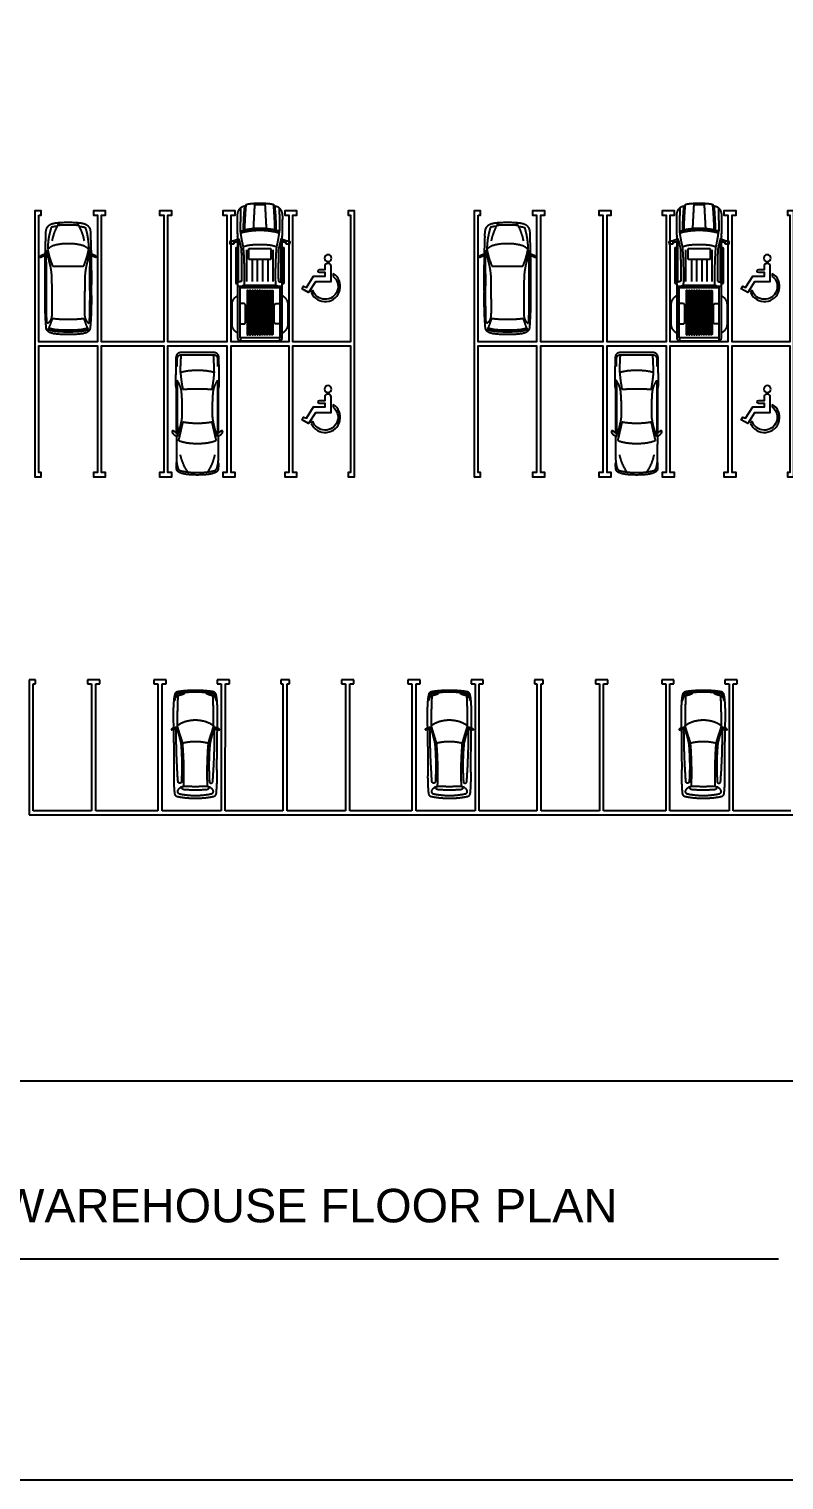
# Model space of a CAD drawing. Header units: metres. Extents: x -17 to 580, y -130 to 19.
# Drawn here: x 20.6 to 49.6, y -129.5 to -73.6 of the extents above; entities that cross this region are included whole.
import ezdxf

# ---------------------------------------------------------------- set-up
doc = ezdxf.new("R2010")
doc.units = ezdxf.units.M
for name, pattern in [('Page Lines', [0]), ('Style Grey Lines_1', [0]), ('Thin Grey Page Lines', [0])]:
    doc.linetypes.add(name, pattern=pattern)
for name, color, linetype, true_color in [('Furniture', 7, 'Continuous', 0x7a8bf7), ('Imported blocks', 7, 'Continuous', 0x7a8bf7), ('Page Layout', 7, 'Continuous', 0xe0e0e0)]:
    doc.layers.add(name, color=color, linetype=linetype, true_color=true_color)
doc.styles.add('Logo Text', font='', dxfattribs={"height": 0.15})
doc.styles.get('Logo Text').set_extended_font_data('arial')

# ---------------------------------------------------------------- blocks, each defined once
blk = doc.blocks.new('Parking B')
at = {"layer": 'Imported blocks', "linetype": 'Thin Grey Page Lines'}
for points in [[(-20.657, 2.6), (-20.902, 2.6)], [(-20.902, 2.6), (-20.902, -2.6)], [(-20.742, -2.44), (-20.742, 2.44)], [(-20.742, 2.44), (-20.657, 2.44)], [(-20.657, 2.44), (-20.657, 2.6)], [(-18.648, 2.6), (-18.648, 2.44)], [(-18.177, 2.6), (-18.648, 2.6)], [(-18.648, 2.44), (-18.492, 2.44)], [(-18.492, 2.44), (-18.492, -2.44)], [(-18.333, 2.44), (-18.177, 2.44)], [(-18.333, -2.44), (-18.333, 2.44)], [(-18.177, 2.44), (-18.177, 2.6)], [(-15.626, 2.6), (-16.096, 2.6)], [(-16.096, 2.6), (-16.096, 2.44)], [(-16.096, 2.44), (-15.941, 2.44)], [(-15.941, 2.44), (-15.941, -2.44)], [(-15.781, -2.44), (-15.781, 2.44)], [(-15.781, 2.44), (-15.626, 2.44)], [(-15.626, 2.44), (-15.626, 2.6)], [(-13.661, 2.6), (-13.661, 2.44)], [(-13.191, 2.6), (-13.661, 2.6)], [(-13.661, 2.44), (-13.506, 2.44)], [(-13.506, 2.44), (-13.506, -2.44)], [(-13.347, -2.44), (-13.346, 2.44)], [(-13.346, 2.44), (-13.191, 2.44)], [(-13.191, 2.44), (-13.191, 2.6)], [(-10.97, 2.6), (-11.215, 2.6)], [(-11.215, 2.6), (-11.215, 2.44)], [(-11.215, 2.44), (-11.129, 2.44)], [(-11.129, 2.44), (-11.129, -2.44)], [(-10.882, 2.6), (-11.127, 2.6)], [(-10.967, -2.44), (-10.967, 2.44)], [(-10.967, 2.44), (-10.882, 2.44)], [(-10.882, 2.44), (-10.882, 2.6)], [(-8.402, 2.6), (-8.872, 2.6)], [(-8.872, 2.6), (-8.872, 2.44)], [(-8.872, 2.44), (-8.717, 2.44)], [(-8.717, 2.44), (-8.717, -2.44)], [(-8.557, -2.44), (-8.557, 2.44)], [(-8.557, 2.44), (-8.402, 2.44)], [(-8.402, 2.44), (-8.402, 2.6)], [(-5.851, 2.6), (-6.321, 2.6)], [(-6.321, 2.6), (-6.321, 2.44)], [(-6.321, 2.44), (-6.166, 2.44)], [(-6.166, 2.44), (-6.166, -2.44)], [(-6.006, -2.44), (-6.006, 2.44)], [(-6.006, 2.44), (-5.851, 2.44)], [(-5.851, 2.44), (-5.851, 2.6)], [(-3.416, 2.6), (-3.886, 2.6)], [(-3.886, 2.6), (-3.886, 2.44)], [(-3.886, 2.44), (-3.731, 2.44)], [(-3.731, 2.44), (-3.731, -2.44)], [(-3.571, -2.44), (-3.571, 2.44)], [(-3.571, 2.44), (-3.416, 2.44)], [(-3.416, 2.44), (-3.416, 2.6)], [(-1.194, 2.6), (-1.44, 2.6)], [(-1.44, 2.6), (-1.44, 2.44)], [(-1.44, 2.44), (-1.354, 2.44)], [(-1.354, 2.44), (-1.354, -2.44)], [(-1.109, 2.6), (-1.194, 2.6)], [(-1.194, -2.44), (-1.194, 2.44)], [(-1.194, 2.44), (-1.109, 2.44)], [(-1.109, 2.44), (-1.109, 2.6)], [(1.371, 2.6), (0.9, 2.6)], [(0.9, 2.6), (0.9, 2.44)], [(0.9, 2.44), (1.056, 2.44)], [(1.056, 2.44), (1.056, -2.44)], [(1.215, -2.44), (1.215, 2.44)], [(1.215, 2.44), (1.371, 2.44)], [(1.371, 2.44), (1.371, 2.6)], [(3.922, 2.6), (3.452, 2.6)], [(3.452, 2.6), (3.452, 2.44)], [(3.452, 2.44), (3.607, 2.44)], [(3.607, 2.44), (3.607, -2.44)], [(3.767, -2.44), (3.767, 2.44)], [(3.767, 2.44), (3.922, 2.44)], [(3.922, 2.44), (3.922, 2.6)], [(6.357, 2.6), (5.887, 2.6)], [(5.887, 2.6), (5.887, 2.44)], [(5.887, 2.44), (6.042, 2.44)], [(6.042, 2.44), (6.042, -2.44)], [(6.201, -2.44), (6.202, 2.44)], [(6.202, 2.44), (6.357, 2.44)], [(6.357, 2.44), (6.357, 2.6)], [(-20.902, -2.6), (-10.97, -2.6)], [(-18.492, -2.44), (-20.742, -2.44)], [(-15.941, -2.44), (-18.333, -2.44)], [(-13.506, -2.44), (-15.781, -2.44)], [(-11.129, -2.44), (-13.347, -2.44)], [(-11.127, -2.6), (-1.194, -2.6)], [(-8.717, -2.44), (-10.967, -2.44)], [(-6.166, -2.44), (-8.557, -2.44)], [(-3.731, -2.44), (-6.006, -2.44)], [(-1.354, -2.44), (-3.571, -2.44)], [(-1.354, -2.6), (8.578, -2.6)], [(1.056, -2.44), (-1.194, -2.44)], [(3.607, -2.44), (1.215, -2.44)], [(6.042, -2.44), (3.767, -2.44)], [(8.419, -2.44), (6.201, -2.44)]]:
    blk.add_lwpolyline(points, dxfattribs=at)
at = {"layer": 'Imported blocks'}
for points in [[(-15.328, 1.842), (-15.364, 1.416), (-15.349, 0.989)], [(-15.297, 2.021), (-15.32, 1.933), (-15.328, 1.842)], [(-15.207, 2.135), (-15.282, 2.103), (-15.297, 2.021)], [(-15.29, 1.867), (-15.298, 1.834), (-15.289, 1.802)], [(-15.232, 2.027), (-15.269, 1.95), (-15.29, 1.867)], [(-15.289, 1.802), (-15.273, 1.927), (-15.173, 2.001)], [(-15.169, 2.068), (-15.21, 2.064), (-15.232, 2.027)], [(-14.498, 2.193), (-14.855, 2.193), (-15.207, 2.135)], [(-15.173, 2.001), (-15.203, 1.423), (-15.196, 0.845)], [(-15.173, 2.001), (-15.061, 2.016), (-14.957, 2.059)], [(-14.498, 2.128), (-14.836, 2.128), (-15.169, 2.068)], [(-14.957, 2.059), (-14.918, 2.076), (-14.889, 2.108)], [(-13.789, 2.135), (-14.141, 2.193), (-14.498, 2.193)], [(-13.827, 2.068), (-14.16, 2.128), (-14.498, 2.128)], [(-14.107, 2.108), (-14.078, 2.076), (-14.039, 2.059)], [(-14.039, 2.059), (-13.935, 2.016), (-13.824, 2.001)], [(-13.764, 2.027), (-13.786, 2.064), (-13.827, 2.068)], [(-13.824, 2.001), (-13.723, 1.927), (-13.707, 1.802)], [(-13.8, 0.845), (-13.793, 1.423), (-13.824, 2.001)], [(-13.699, 2.021), (-13.714, 2.103), (-13.789, 2.135)], [(-13.706, 1.867), (-13.727, 1.95), (-13.764, 2.027)], [(-13.707, 1.802), (-13.698, 1.834), (-13.706, 1.867)], [(-13.668, 1.842), (-13.676, 1.933), (-13.699, 2.021)], [(-13.647, 0.989), (-13.632, 1.416), (-13.668, 1.842)], [(-5.552, 1.842), (-5.589, 1.416), (-5.574, 0.989)], [(-5.522, 2.021), (-5.545, 1.933), (-5.552, 1.842)], [(-5.432, 2.135), (-5.507, 2.103), (-5.522, 2.021)], [(-5.515, 1.867), (-5.523, 1.834), (-5.514, 1.802)], [(-5.457, 2.027), (-5.494, 1.95), (-5.515, 1.867)], [(-5.514, 1.802), (-5.498, 1.927), (-5.397, 2.001)], [(-5.394, 2.068), (-5.435, 2.064), (-5.457, 2.027)], [(-4.723, 2.193), (-5.08, 2.193), (-5.432, 2.135)], [(-5.397, 2.001), (-5.427, 1.423), (-5.421, 0.845)], [(-5.397, 2.001), (-5.286, 2.016), (-5.181, 2.059)], [(-4.723, 2.128), (-5.061, 2.128), (-5.394, 2.068)], [(-5.181, 2.059), (-5.143, 2.076), (-5.114, 2.108)], [(-4.013, 2.135), (-4.366, 2.193), (-4.723, 2.193)], [(-4.052, 2.068), (-4.385, 2.128), (-4.723, 2.128)], [(-4.331, 2.108), (-4.303, 2.076), (-4.264, 2.059)], [(-4.264, 2.059), (-4.16, 2.016), (-4.048, 2.001)], [(-3.989, 2.027), (-4.01, 2.064), (-4.052, 2.068)], [(-4.025, 0.845), (-4.018, 1.423), (-4.048, 2.001)], [(-4.048, 2.001), (-3.948, 1.927), (-3.932, 1.802)], [(-3.924, 2.021), (-3.938, 2.103), (-4.013, 2.135)], [(-3.931, 1.867), (-3.952, 1.95), (-3.989, 2.027)], [(-3.932, 1.802), (-3.923, 1.834), (-3.931, 1.867)], [(-3.893, 1.842), (-3.901, 1.933), (-3.924, 2.021)], [(-3.872, 0.989), (-3.856, 1.416), (-3.893, 1.842)], [(4.22, 1.842), (4.184, 1.416), (4.199, 0.989)], [(4.251, 2.021), (4.228, 1.933), (4.22, 1.842)], [(4.341, 2.135), (4.266, 2.103), (4.251, 2.021)], [(4.258, 1.867), (4.25, 1.834), (4.259, 1.802)], [(4.316, 2.027), (4.279, 1.95), (4.258, 1.867)], [(4.259, 1.802), (4.275, 1.927), (4.375, 2.001)], [(4.379, 2.068), (4.338, 2.064), (4.316, 2.027)], [(5.05, 2.193), (4.693, 2.193), (4.341, 2.135)], [(4.375, 2.001), (4.345, 1.423), (4.352, 0.845)], [(4.375, 2.001), (4.487, 2.016), (4.591, 2.059)], [(5.05, 2.128), (4.712, 2.128), (4.379, 2.068)], [(4.591, 2.059), (4.63, 2.076), (4.659, 2.108)], [(5.759, 2.135), (5.407, 2.193), (5.05, 2.193)], [(5.721, 2.068), (5.388, 2.128), (5.05, 2.128)], [(5.441, 2.108), (5.47, 2.076), (5.509, 2.059)], [(5.509, 2.059), (5.613, 2.016), (5.724, 2.001)], [(5.784, 2.027), (5.762, 2.064), (5.721, 2.068)], [(5.748, 0.845), (5.755, 1.423), (5.724, 2.001)], [(5.724, 2.001), (5.825, 1.927), (5.841, 1.802)], [(5.849, 2.021), (5.834, 2.103), (5.759, 2.135)], [(5.842, 1.867), (5.821, 1.95), (5.784, 2.027)], [(5.841, 1.802), (5.85, 1.834), (5.842, 1.867)], [(5.88, 1.842), (5.872, 1.933), (5.849, 2.021)], [(5.901, 0.989), (5.916, 1.416), (5.88, 1.842)], [(-15.422, 0.695), (-15.427, 0.69), (-15.424, 0.684)], [(-15.424, 0.684), (-15.421, 0.678), (-15.415, 0.679)], [(-15.344, 0.742), (-15.388, 0.727), (-15.422, 0.695)], [(-15.415, 0.679), (-15.379, 0.683), (-15.343, 0.687)], [(-15.349, 0.989), (-15.346, 0.865), (-15.344, 0.742)], [(-15.344, 0.742), (-15.308, 0.755), (-15.27, 0.754)], [(-15.277, 0.694), (-15.31, 0.691), (-15.343, 0.687)], [(-15.343, 0.687), (-15.328, -0.086), (-15.328, -0.859)], [(-15.27, 0.754), (-15.245, 0.722), (-15.277, 0.694)], [(-15.165, -1.345), (-15.243, -0.271), (-15.239, 0.805)], [(-15.239, 0.805), (-15.13, 0.478), (-15.056, 0.141)], [(-15.196, 0.845), (-14.877, 1.056), (-14.498, 1.056)], [(-14.988, 0.166), (-15.091, 0.506), (-15.196, 0.845)], [(-14.498, 1.056), (-14.119, 1.056), (-13.8, 0.845)], [(-13.8, 0.845), (-13.905, 0.506), (-14.008, 0.166)], [(-13.757, 0.805), (-13.866, 0.478), (-13.94, 0.141)], [(-13.831, -1.345), (-13.753, -0.271), (-13.757, 0.805)], [(-13.726, 0.754), (-13.751, 0.722), (-13.719, 0.694)], [(-13.652, 0.742), (-13.688, 0.755), (-13.726, 0.754)], [(-13.719, 0.694), (-13.686, 0.691), (-13.653, 0.687)], [(-13.668, -0.859), (-13.668, -0.086), (-13.653, 0.687)], [(-13.653, 0.687), (-13.617, 0.683), (-13.581, 0.679)], [(-13.652, 0.742), (-13.65, 0.865), (-13.647, 0.989)], [(-13.574, 0.695), (-13.608, 0.727), (-13.652, 0.742)], [(-13.581, 0.679), (-13.575, 0.678), (-13.572, 0.684)], [(-13.572, 0.684), (-13.569, 0.69), (-13.574, 0.695)], [(-5.647, 0.695), (-5.652, 0.69), (-5.649, 0.684)], [(-5.649, 0.684), (-5.646, 0.678), (-5.64, 0.679)], [(-5.569, 0.742), (-5.612, 0.727), (-5.647, 0.695)], [(-5.64, 0.679), (-5.604, 0.683), (-5.567, 0.687)], [(-5.574, 0.989), (-5.571, 0.865), (-5.569, 0.742)], [(-5.569, 0.742), (-5.532, 0.755), (-5.494, 0.754)], [(-5.502, 0.694), (-5.535, 0.691), (-5.567, 0.687)], [(-5.567, 0.687), (-5.553, -0.086), (-5.552, -0.859)], [(-5.494, 0.754), (-5.47, 0.722), (-5.502, 0.694)], [(-5.39, -1.345), (-5.468, -0.271), (-5.464, 0.805)], [(-5.464, 0.805), (-5.355, 0.478), (-5.281, 0.141)], [(-5.421, 0.845), (-5.102, 1.056), (-4.723, 1.056)], [(-5.213, 0.166), (-5.316, 0.506), (-5.421, 0.845)], [(-4.723, 1.056), (-4.343, 1.056), (-4.025, 0.845)], [(-4.025, 0.845), (-4.13, 0.506), (-4.233, 0.166)], [(-3.981, 0.805), (-4.09, 0.478), (-4.164, 0.141)], [(-4.055, -1.345), (-3.978, -0.271), (-3.981, 0.805)], [(-3.951, 0.754), (-3.976, 0.722), (-3.944, 0.694)], [(-3.877, 0.742), (-3.913, 0.755), (-3.951, 0.754)], [(-3.944, 0.694), (-3.911, 0.691), (-3.878, 0.687)], [(-3.893, -0.859), (-3.893, -0.086), (-3.878, 0.687)], [(-3.878, 0.687), (-3.842, 0.683), (-3.806, 0.679)], [(-3.877, 0.742), (-3.874, 0.865), (-3.872, 0.989)], [(-3.799, 0.695), (-3.833, 0.727), (-3.877, 0.742)], [(-3.806, 0.679), (-3.799, 0.678), (-3.797, 0.684)], [(-3.797, 0.684), (-3.794, 0.69), (-3.799, 0.695)], [(4.126, 0.695), (4.121, 0.69), (4.124, 0.684)], [(4.124, 0.684), (4.127, 0.678), (4.133, 0.679)], [(4.204, 0.742), (4.16, 0.727), (4.126, 0.695)], [(4.133, 0.679), (4.169, 0.683), (4.205, 0.687)], [(4.199, 0.989), (4.202, 0.865), (4.204, 0.742)], [(4.204, 0.742), (4.24, 0.755), (4.278, 0.754)], [(4.271, 0.694), (4.238, 0.691), (4.205, 0.687)], [(4.205, 0.687), (4.22, -0.086), (4.22, -0.859)], [(4.278, 0.754), (4.303, 0.722), (4.271, 0.694)], [(4.383, -1.345), (4.305, -0.271), (4.309, 0.805)], [(4.309, 0.805), (4.418, 0.478), (4.492, 0.141)], [(4.352, 0.845), (4.671, 1.056), (5.05, 1.056)], [(4.56, 0.166), (4.457, 0.506), (4.352, 0.845)], [(5.05, 1.056), (5.429, 1.056), (5.748, 0.845)], [(5.748, 0.845), (5.643, 0.506), (5.54, 0.166)], [(5.791, 0.805), (5.682, 0.478), (5.608, 0.141)], [(5.717, -1.345), (5.795, -0.271), (5.791, 0.805)], [(5.822, 0.754), (5.797, 0.722), (5.829, 0.694)], [(5.896, 0.742), (5.86, 0.755), (5.822, 0.754)], [(5.829, 0.694), (5.862, 0.691), (5.895, 0.687)], [(5.88, -0.859), (5.88, -0.086), (5.895, 0.687)], [(5.895, 0.687), (5.931, 0.683), (5.967, 0.679)], [(5.896, 0.742), (5.898, 0.865), (5.901, 0.989)], [(5.974, 0.695), (5.94, 0.727), (5.896, 0.742)], [(5.967, 0.679), (5.973, 0.678), (5.976, 0.684)], [(5.976, 0.684), (5.979, 0.69), (5.974, 0.695)], [(-15.056, 0.141), (-14.993, -0.606), (-15.039, -1.353)], [(-14.988, 0.166), (-14.747, 0.23), (-14.498, 0.23)], [(-14.951, -1.501), (-14.92, -0.666), (-14.988, 0.166)], [(-14.498, 0.23), (-14.249, 0.23), (-14.008, 0.166)], [(-14.008, 0.166), (-14.076, -0.666), (-14.045, -1.501)], [(-13.94, 0.141), (-14.003, -0.606), (-13.957, -1.353)], [(-5.281, 0.141), (-5.217, -0.606), (-5.264, -1.353)], [(-5.213, 0.166), (-4.971, 0.23), (-4.723, 0.23)], [(-5.176, -1.501), (-5.145, -0.666), (-5.213, 0.166)], [(-4.723, 0.23), (-4.474, 0.23), (-4.233, 0.166)], [(-4.233, 0.166), (-4.301, -0.666), (-4.269, -1.501)], [(-4.164, 0.141), (-4.228, -0.606), (-4.182, -1.353)], [(4.492, 0.141), (4.555, -0.606), (4.509, -1.353)], [(4.56, 0.166), (4.801, 0.23), (5.05, 0.23)], [(4.597, -1.501), (4.628, -0.666), (4.56, 0.166)], [(5.05, 0.23), (5.299, 0.23), (5.54, 0.166)], [(5.54, 0.166), (5.472, -0.666), (5.503, -1.501)], [(5.608, 0.141), (5.545, -0.606), (5.591, -1.353)], [(-15.328, -0.859), (-15.347, -1.316), (-15.304, -1.772)], [(-13.692, -1.772), (-13.649, -1.316), (-13.668, -0.859)], [(-5.552, -0.859), (-5.571, -1.316), (-5.529, -1.772)], [(-3.916, -1.772), (-3.874, -1.316), (-3.893, -0.859)], [(4.22, -0.859), (4.201, -1.316), (4.244, -1.772)], [(5.856, -1.772), (5.899, -1.316), (5.88, -0.859)], [(-15.17, -1.737), (-15.186, -1.692), (-15.163, -1.65)], [(-15.039, -1.353), (-15.106, -1.407), (-15.165, -1.345)], [(-15.163, -1.65), (-15.097, -1.515), (-14.951, -1.501)], [(-15.05, -1.531), (-15.014, -1.612), (-14.927, -1.62)], [(-14.498, -1.516), (-14.725, -1.516), (-14.951, -1.501)], [(-14.927, -1.62), (-14.713, -1.635), (-14.498, -1.635)], [(-14.045, -1.501), (-14.271, -1.516), (-14.498, -1.516)], [(-14.498, -1.635), (-14.283, -1.635), (-14.069, -1.62)], [(-14.069, -1.62), (-13.982, -1.612), (-13.946, -1.531)], [(-14.045, -1.501), (-13.899, -1.515), (-13.833, -1.65)], [(-13.957, -1.353), (-13.89, -1.407), (-13.831, -1.345)], [(-13.833, -1.65), (-13.81, -1.692), (-13.826, -1.737)], [(-5.395, -1.737), (-5.411, -1.692), (-5.388, -1.65)], [(-5.264, -1.353), (-5.33, -1.407), (-5.39, -1.345)], [(-5.388, -1.65), (-5.322, -1.515), (-5.176, -1.501)], [(-5.275, -1.531), (-5.238, -1.612), (-5.151, -1.62)], [(-4.723, -1.516), (-4.95, -1.516), (-5.176, -1.501)], [(-5.151, -1.62), (-4.937, -1.635), (-4.723, -1.635)], [(-4.269, -1.501), (-4.496, -1.516), (-4.723, -1.516)], [(-4.723, -1.635), (-4.508, -1.635), (-4.294, -1.62)], [(-4.294, -1.62), (-4.207, -1.612), (-4.171, -1.531)], [(-4.269, -1.501), (-4.123, -1.515), (-4.058, -1.65)], [(-4.182, -1.353), (-4.115, -1.407), (-4.055, -1.345)], [(-4.058, -1.65), (-4.035, -1.692), (-4.051, -1.737)], [(4.378, -1.737), (4.362, -1.692), (4.385, -1.65)], [(4.509, -1.353), (4.442, -1.407), (4.383, -1.345)], [(4.385, -1.65), (4.451, -1.515), (4.597, -1.501)], [(4.498, -1.531), (4.534, -1.612), (4.621, -1.62)], [(5.05, -1.516), (4.823, -1.516), (4.597, -1.501)], [(4.621, -1.62), (4.835, -1.635), (5.05, -1.635)], [(5.503, -1.501), (5.277, -1.516), (5.05, -1.516)], [(5.05, -1.635), (5.265, -1.635), (5.479, -1.62)], [(5.479, -1.62), (5.566, -1.612), (5.602, -1.531)], [(5.503, -1.501), (5.649, -1.515), (5.715, -1.65)], [(5.591, -1.353), (5.658, -1.407), (5.717, -1.345)], [(5.715, -1.65), (5.738, -1.692), (5.722, -1.737)], [(-15.304, -1.772), (-15.29, -1.865), (-15.201, -1.89)], [(-15.201, -1.89), (-14.853, -1.961), (-14.498, -1.961)], [(-15.11, -1.8), (-15.154, -1.782), (-15.17, -1.737)], [(-14.498, -1.867), (-14.808, -1.867), (-15.11, -1.8)], [(-13.886, -1.8), (-14.188, -1.867), (-14.498, -1.867)], [(-14.498, -1.961), (-14.143, -1.961), (-13.795, -1.89)], [(-13.826, -1.737), (-13.842, -1.782), (-13.886, -1.8)], [(-13.795, -1.89), (-13.706, -1.865), (-13.692, -1.772)], [(-5.529, -1.772), (-5.514, -1.865), (-5.426, -1.89)], [(-5.426, -1.89), (-5.078, -1.961), (-4.723, -1.961)], [(-5.335, -1.8), (-5.379, -1.782), (-5.395, -1.737)], [(-4.723, -1.867), (-5.032, -1.867), (-5.335, -1.8)], [(-4.111, -1.8), (-4.413, -1.867), (-4.723, -1.867)], [(-4.723, -1.961), (-4.368, -1.961), (-4.019, -1.89)], [(-4.051, -1.737), (-4.067, -1.782), (-4.111, -1.8)], [(-4.019, -1.89), (-3.931, -1.865), (-3.916, -1.772)], [(4.244, -1.772), (4.258, -1.865), (4.347, -1.89)], [(4.347, -1.89), (4.695, -1.961), (5.05, -1.961)], [(4.438, -1.8), (4.394, -1.782), (4.378, -1.737)], [(5.05, -1.867), (4.74, -1.867), (4.438, -1.8)], [(5.662, -1.8), (5.36, -1.867), (5.05, -1.867)], [(5.05, -1.961), (5.405, -1.961), (5.753, -1.89)], [(5.722, -1.737), (5.706, -1.782), (5.662, -1.8)], [(5.753, -1.89), (5.842, -1.865), (5.856, -1.772)]]:
    blk.add_open_spline(points, degree=2, dxfattribs=at)
blk = doc.blocks.new('ScaledText_8')
at = {"layer": 'Imported blocks', "insert": (-10.5569, -23.254), "char_height": 0.15, "width": 4.913443, "attachment_point": 1, "style": 'Logo Text'}
blk.add_mtext('TEMPLATE | WAREHOUSE FLOOR PLAN', dxfattribs=at)
blk = doc.blocks.new('Page layout horizontal1')
at = {"layer": 'Imported blocks', "linetype": 'Page Lines'}
blk.add_lwpolyline([(-21, -14.835), (21, -14.835), (21, 14.835), (-21, 14.835), (-21, -14.835)], close=True, dxfattribs=at)
at = {"layer": 'Imported blocks', "linetype": 'Thin Grey Page Lines'}
for points in [[(-20.06, -11.488), (20.176, -11.488)], [(-15.533, -12.979), (-6.615, -12.979)]]:
    blk.add_lwpolyline(points, dxfattribs=at)
at = {"layer": 'Imported blocks', "xscale": 1.874944988229938, "yscale": 1.874944988229938}
blk.add_blockref('ScaledText_8', (4.26, 31.207), dxfattribs=at)
blk = doc.blocks.new('Two rows parking A')
at = {"layer": 'Imported blocks', "linetype": 'Thin Grey Page Lines'}
blk.add_lwpolyline([(-5.995, 4.817), (-5.909, 4.817), (-5.909, 4.977), (-6.155, 4.977), (-6.155, -5.263), (-5.909, -5.263), (-5.909, -5.103), (-5.995, -5.103), (-5.995, -0.223), (-3.745, -0.223), (-3.745, -5.103), (-3.9, -5.103), (-3.9, -5.263), (-3.43, -5.263), (-3.43, -5.103), (-3.585, -5.103), (-3.585, -0.223), (-1.194, -0.223), (-1.194, -5.103), (-1.349, -5.103), (-1.349, -5.263), (-0.879, -5.263), (-0.879, -5.103), (-1.034, -5.103), (-1.034, -0.223), (1.241, -0.223), (1.241, -5.103), (1.086, -5.103), (1.086, -5.263), (1.556, -5.263), (1.556, -5.103), (1.401, -5.103), (1.401, -0.223), (3.618, -0.223), (3.618, -5.103), (3.463, -5.103), (3.463, -5.263), (3.933, -5.263), (3.933, -5.103), (3.778, -5.103), (3.778, -0.223), (5.995, -0.223), (5.995, -5.103), (5.909, -5.103), (5.909, -5.263), (6.155, -5.263), (6.155, 4.977), (5.909, 4.977), (5.909, 4.817), (5.995, 4.817), (5.995, -0.063), (3.778, -0.063), (3.778, 4.817), (3.933, 4.817), (3.933, 4.977), (3.463, 4.977), (3.463, 4.817), (3.618, 4.817), (3.618, -0.063), (1.401, -0.063), (1.401, 4.817), (1.556, 4.817), (1.556, 4.977), (1.086, 4.977), (1.086, 4.817), (1.241, 4.817), (1.241, -0.063), (-1.034, -0.063), (-1.034, 4.817), (-0.879, 4.817), (-0.879, 4.977), (-1.349, 4.977), (-1.349, 4.817), (-1.194, 4.817), (-1.194, -0.063), (-3.585, -0.063), (-3.585, 4.817), (-3.43, 4.817), (-3.43, 4.977), (-3.9, 4.977), (-3.9, 4.817), (-3.745, 4.817), (-3.745, -0.063), (-5.995, -0.063), (-5.995, 4.817)], close=True, dxfattribs=at)
at = {"layer": 'Imported blocks', "linetype": 'Style Grey Lines_1'}
for points in [[(1.512, 3.77), (1.508, 3.796)], [(1.653, 3.877), (1.667, 3.882)], [(1.653, 3.799), (1.675, 3.803)], [(2.003, 2.264), (2.003, 3.485)], [(3.016, 2.264), (3.016, 3.485)], [(3.366, 3.799), (3.344, 3.803)], [(3.366, 3.877), (3.352, 3.882)], [(3.507, 3.77), (3.511, 3.796)], [(2.21, 3.075), (2.21, 2.264)], [(2.406, 3.075), (2.406, 2.264)], [(2.613, 3.075), (2.613, 2.264)], [(2.809, 3.075), (2.809, 2.264)], [(5.237, 2.862), (5.237, 2.243), (4.645, 2.243), (4.385, 1.835), (4.132, 1.976), (4.187, 2.074), (4.301, 2.03), (4.575, 2.467), (5.022, 2.467), (5.022, 2.606), (4.802, 2.606)], [(4.802, 2.719), (5.02, 2.719), (5.02, 2.862)], [(5.327, 2.567), (5.327, 2.458)], [(1.651, 1.708), (1.651, 0.281)], [(2.013, 1.891), (2.013, 0.234)], [(2.066, 0.234), (2.066, 1.891)], [(2.105, 1.891), (2.105, 0.234)], [(2.159, 0.234), (2.159, 1.891)], [(2.204, 1.891), (2.204, 0.234)], [(2.258, 0.234), (2.258, 1.891)], [(2.299, 1.891), (2.299, 0.234)], [(2.352, 0.234), (2.352, 1.891)], [(2.392, 1.891), (2.392, 0.234)], [(2.445, 0.234), (2.445, 1.891)], [(2.483, 1.891), (2.483, 0.234)], [(2.536, 0.234), (2.536, 1.891)], [(2.574, 0.234), (2.574, 1.891)], [(2.627, 1.891), (2.627, 0.234)], [(2.667, 0.234), (2.667, 1.891)], [(2.72, 1.891), (2.72, 0.234)], [(2.761, 0.234), (2.761, 1.891)], [(2.815, 1.891), (2.815, 0.234)], [(2.86, 0.234), (2.86, 1.891)], [(2.914, 1.891), (2.914, 0.234)], [(2.953, 0.234), (2.953, 1.891)], [(3.006, 1.891), (3.006, 0.234)], [(3.368, 0.281), (3.368, 1.708)], [(4.549, 1.926), (4.489, 1.831)], [(1.757, 0.086), (1.757, -0.025)], [(3.262, 0.086), (3.262, -0.025)], [(5.237, -2.178), (5.237, -2.797), (4.645, -2.797), (4.385, -3.205), (4.132, -3.064), (4.187, -2.966), (4.301, -3.01), (4.575, -2.573), (5.022, -2.573), (5.022, -2.434), (4.802, -2.434)], [(4.802, -2.321), (5.02, -2.321), (5.02, -2.178)], [(5.327, -2.473), (5.327, -2.582)], [(4.549, -3.114), (4.489, -3.209)]]:
    blk.add_lwpolyline(points, dxfattribs=at)
for points in [[(5.265, 3.158, 1), (4.999, 3.158, 1), (5.265, 3.158)], [(5.265, -1.882, 1), (4.999, -1.882, 1), (5.265, -1.882)]]:
    blk.add_lwpolyline(points, format="xyb", close=True, dxfattribs=at)
for points in [[(4.726, 2.701), (4.726, 2.701)], [(4.726, -2.339), (4.726, -2.339)]]:
    blk.add_lwpolyline(points, close=True, dxfattribs=at)
at = {"layer": 'Imported blocks'}
for points, degree in [([(1.929, 5.156), (1.774, 5.136), (1.687, 5.006)], 2), ([(1.765, 5.089), (1.758, 4.647), (1.751, 4.205)], 2), ([(1.879, 4.208), (1.883, 4.683), (1.929, 5.156)], 2), ([(1.928, 4.234), (1.938, 4.744), (1.981, 5.213)], 2), ([(1.981, 5.213), (1.952, 5.188), (1.929, 5.156)], 2), ([(2.51, 5.263), (2.123, 5.263), (1.981, 5.213)], 2), ([(2.301, 5.189), (2.278, 4.765), (2.256, 4.342)], 2), ([(2.326, 5.214), (2.301, 5.214), (2.301, 5.189)], 2), ([(2.693, 5.214), (2.51, 5.214), (2.326, 5.214)], 2), ([(3.038, 5.213), (2.896, 5.263), (2.51, 5.263)], 2), ([(2.718, 5.189), (2.718, 5.214), (2.693, 5.214)], 2), ([(2.763, 4.342), (2.741, 4.765), (2.718, 5.189)], 2), ([(3.09, 5.156), (3.067, 5.188), (3.038, 5.213)], 2), ([(3.091, 4.234), (3.081, 4.744), (3.038, 5.213)], 2), ([(3.332, 5.006), (3.245, 5.136), (3.09, 5.156)], 2), ([(3.141, 4.208), (3.136, 4.683), (3.09, 5.156)], 2), ([(3.254, 5.089), (3.261, 4.647), (3.268, 4.205)], 2), ([(-4.87, 4.528), (-5.446, 4.528), (-5.594, 4.425)], 2), ([(-5.27, 4.415), (-5.243, 4.476), (-5.191, 4.517)], 2), ([(-4.146, 4.425), (-4.294, 4.528), (-4.87, 4.528)], 2), ([(-4.548, 4.517), (-4.497, 4.476), (-4.47, 4.415)], 2), ([(1.687, 5.006), (1.631, 4.891), (1.633, 4.763)], 2), ([(1.633, 4.763), (1.633, 4.001), (1.653, 3.999)], 2), ([(3.386, 4.763), (3.388, 4.891), (3.332, 5.006)], 2), ([(3.366, 3.999), (3.386, 4.001), (3.386, 4.763)], 2), ([(-5.744, 3.971), (-5.757, 3.641), (-5.764, 3.312)], 2), ([(-5.728, 4.239), (-5.756, 4.106), (-5.744, 3.971)], 2), ([(-5.594, 4.425), (-5.701, 4.361), (-5.728, 4.239)], 2), ([(-5.526, 4.344), (-5.653, 3.929), (-5.66, 3.495)], 2), ([(-5.288, 4.381), (-5.41, 4.379), (-5.526, 4.344)], 2), ([(-5.482, 3.828), (-5.42, 4.138), (-5.27, 4.415)], 2), ([(-4.87, 4.435), (-5.07, 4.435), (-5.27, 4.415)], 2), ([(-4.47, 4.415), (-4.669, 4.435), (-4.87, 4.435)], 2), ([(-4.47, 4.415), (-4.319, 4.138), (-4.258, 3.828)], 2), ([(-4.452, 4.381), (-4.33, 4.379), (-4.213, 4.344)], 2), ([(-4.213, 4.344), (-4.087, 3.929), (-4.079, 3.495)], 2), ([(-4.011, 4.239), (-4.038, 4.361), (-4.146, 4.425)], 2), ([(-3.996, 3.971), (-3.984, 4.106), (-4.011, 4.239)], 2), ([(-3.975, 3.312), (-3.983, 3.641), (-3.996, 3.971)], 2), ([(1.653, 3.999), (1.653, 3.938), (1.653, 3.877)], 2), ([(1.686, 2.239), (1.684, 3.078), (1.686, 3.917)], 2), ([(1.686, 3.917), (1.756, 3.704), (1.792, 3.484)], 2), ([(1.751, 4.205), (1.815, 4.204), (1.879, 4.208)], 2), ([(1.751, 4.205), (1.791, 3.888), (1.864, 3.578)], 2), ([(2.51, 4.221), (2.088, 4.221), (1.763, 4.116)], 2), ([(1.928, 4.234), (1.9, 4.227), (1.879, 4.208)], 2), ([(2.51, 4.296), (2.125, 4.296), (1.928, 4.234)], 2), ([(2.256, 4.342), (2.256, 4.317), (2.281, 4.317)], 2), ([(2.281, 4.317), (2.51, 4.317), (2.738, 4.317)], 2), ([(3.091, 4.234), (2.894, 4.296), (2.51, 4.296)], 2), ([(3.256, 4.116), (2.931, 4.221), (2.51, 4.221)], 2), ([(2.738, 4.317), (2.763, 4.317), (2.763, 4.342)], 2), ([(3.141, 4.208), (3.119, 4.227), (3.091, 4.234)], 2), ([(3.268, 4.205), (3.204, 4.204), (3.141, 4.208)], 2), ([(3.155, 3.578), (3.228, 3.888), (3.268, 4.205)], 2), ([(3.333, 3.917), (3.263, 3.704), (3.227, 3.484)], 2), ([(3.333, 2.239), (3.335, 3.078), (3.333, 3.917)], 2), ([(3.366, 3.877), (3.366, 3.938), (3.366, 3.999)], 2), ([(-5.706, 2.157), (-5.706, 2.809), (-5.719, 3.461)], 2), ([(-5.719, 3.461), (-5.647, 3.181), (-5.576, 2.9)], 2), ([(-4.87, 3.715), (-5.464, 3.715), (-5.66, 3.495)], 2), ([(-5.66, 3.495), (-5.598, 3.16), (-5.465, 2.847)], 2), ([(-4.079, 3.495), (-4.275, 3.715), (-4.87, 3.715)], 2), ([(-4.275, 2.847), (-4.142, 3.16), (-4.079, 3.495)], 2), ([(-4.021, 3.461), (-4.093, 3.181), (-4.164, 2.9)], 2), ([(-4.033, 2.157), (-4.034, 2.809), (-4.021, 3.461)], 2), ([(1.367, 3.801), (1.343, 3.797), (1.346, 3.773)], 2), ([(1.346, 3.773), (1.35, 3.747), (1.354, 3.72)], 2), ([(1.354, 3.72), (1.357, 3.697), (1.381, 3.7)], 2), ([(1.481, 3.817), (1.424, 3.809), (1.367, 3.801)], 2), ([(1.381, 3.7), (1.438, 3.708), (1.495, 3.716)], 2), ([(1.484, 3.817), (1.482, 3.817), (1.481, 3.817)], 2), ([(1.653, 3.877), (1.569, 3.847), (1.484, 3.817)], 2), ([(1.508, 3.796), (1.505, 3.817), (1.484, 3.817)], 2), ([(1.495, 3.716), (1.519, 3.72), (1.515, 3.744)], 2), ([(1.512, 3.77), (1.583, 3.784), (1.653, 3.799)], 2), ([(1.515, 3.744), (1.514, 3.757), (1.512, 3.77)], 2), ([(1.598, 3.56), (1.577, 3.56), (1.577, 3.539)], 2), ([(1.577, 3.539), (1.577, 2.872), (1.577, 2.206)], 2), ([(1.654, 3.56), (1.626, 3.56), (1.598, 3.56)], 2), ([(1.651, 2.185), (1.654, 2.872), (1.654, 3.56)], 2), ([(1.653, 3.799), (1.653, 3.679), (1.654, 3.56)], 2), ([(1.792, 3.484), (1.806, 2.879), (1.799, 2.275)], 2), ([(2.51, 3.676), (2.043, 3.676), (1.864, 3.578)], 2), ([(1.864, 3.578), (1.92, 2.847), (1.9, 2.114)], 2), ([(2.105, 3.517), (2.072, 3.517), (2.072, 3.484)], 2), ([(2.072, 3.484), (2.072, 3.32), (2.072, 3.155)], 2), ([(2.914, 3.517), (2.51, 3.517), (2.105, 3.517)], 2), ([(3.155, 3.578), (2.976, 3.676), (2.51, 3.676)], 2), ([(2.947, 3.484), (2.947, 3.517), (2.914, 3.517)], 2), ([(2.947, 3.155), (2.947, 3.32), (2.947, 3.484)], 2), ([(3.12, 2.114), (3.099, 2.847), (3.155, 3.578)], 2), ([(3.227, 3.484), (3.213, 2.879), (3.22, 2.275)], 2), ([(3.535, 3.817), (3.45, 3.847), (3.366, 3.877)], 2), ([(3.366, 3.56), (3.366, 3.679), (3.366, 3.799)], 2), ([(3.366, 3.799), (3.436, 3.784), (3.507, 3.77)], 2), ([(3.421, 3.56), (3.393, 3.56), (3.366, 3.56)], 2), ([(3.368, 2.185), (3.365, 2.872), (3.366, 3.56)], 2), ([(3.442, 3.539), (3.442, 3.56), (3.421, 3.56)], 2), ([(3.442, 2.206), (3.442, 2.872), (3.442, 3.539)], 2), ([(3.504, 3.744), (3.5, 3.72), (3.524, 3.716)], 2), ([(3.507, 3.77), (3.505, 3.757), (3.504, 3.744)], 2), ([(3.511, 3.796), (3.514, 3.817), (3.535, 3.817)], 2), ([(3.524, 3.716), (3.581, 3.708), (3.638, 3.7)], 2), ([(3.538, 3.817), (3.537, 3.817), (3.535, 3.817)], 2), ([(3.652, 3.801), (3.595, 3.809), (3.538, 3.817)], 2), ([(3.638, 3.7), (3.662, 3.697), (3.665, 3.72)], 2), ([(3.673, 3.773), (3.676, 3.797), (3.652, 3.801)], 2), ([(3.665, 3.72), (3.669, 3.747), (3.673, 3.773)], 2), ([(-5.933, 3.243), (-5.948, 3.224), (-5.948, 3.2)], 2), ([(-5.948, 3.2), (-5.948, 3.195), (-5.944, 3.193)], 2), ([(-5.944, 3.193), (-5.94, 3.19), (-5.936, 3.192)], 2), ([(-5.936, 3.192), (-5.852, 3.233), (-5.765, 3.264)], 2), ([(-5.764, 3.312), (-5.85, 3.28), (-5.933, 3.243)], 2), ([(-5.765, 3.264), (-5.78, 2.567), (-5.771, 1.871)], 2), ([(-5.765, 3.264), (-5.752, 3.269), (-5.738, 3.273)], 2), ([(-5.741, 3.32), (-5.753, 3.316), (-5.764, 3.312)], 2), ([(-5.729, 3.297), (-5.73, 3.311), (-5.741, 3.32)], 2), ([(-5.738, 3.273), (-5.728, 3.283), (-5.729, 3.297)], 2), ([(-5.576, 2.9), (-5.51, 2.62), (-5.508, 2.332)], 2), ([(-5.465, 2.847), (-4.87, 2.847), (-4.275, 2.847)], 2), ([(-4.164, 2.9), (-4.229, 2.62), (-4.231, 2.332)], 2), ([(-4.011, 3.297), (-4.01, 3.311), (-3.999, 3.32)], 2), ([(-4.002, 3.273), (-4.012, 3.283), (-4.011, 3.297)], 2), ([(-3.974, 3.264), (-3.988, 3.269), (-4.002, 3.273)], 2), ([(-3.999, 3.32), (-3.987, 3.316), (-3.975, 3.312)], 2), ([(-3.806, 3.243), (-3.89, 3.28), (-3.975, 3.312)], 2), ([(-3.969, 1.871), (-3.96, 2.567), (-3.974, 3.264)], 2), ([(-3.974, 3.264), (-3.887, 3.233), (-3.804, 3.192)], 2), ([(-3.791, 3.2), (-3.791, 3.224), (-3.806, 3.243)], 2), ([(-3.804, 3.192), (-3.8, 3.19), (-3.796, 3.193)], 2), ([(-3.796, 3.193), (-3.791, 3.195), (-3.791, 3.2)], 2), ([(2.072, 3.155), (2.072, 3.122), (2.105, 3.122)], 2), ([(2.105, 3.122), (2.51, 3.122), (2.914, 3.122)], 2), ([(2.914, 3.122), (2.947, 3.122), (2.947, 3.155)], 2), ([(5.02, 2.862), (5.02, 2.901), (5.04, 2.936), (5.074, 2.956)], 3), ([(5.074, 2.956), (5.108, 2.976), (5.148, 2.976), (5.183, 2.956)], 3), ([(5.183, 2.956), (5.217, 2.936), (5.237, 2.901), (5.237, 2.862)], 3), ([(-5.508, 2.332), (-5.499, 1.651), (-5.502, 0.971)], 2), ([(-4.231, 2.332), (-4.24, 1.651), (-4.238, 0.971)], 2), ([(1.799, 2.275), (1.748, 2.242), (1.686, 2.239)], 2), ([(3.22, 2.275), (3.272, 2.242), (3.333, 2.239)], 2), ([(4.746, 2.662), (4.746, 2.695), (4.77, 2.719), (4.802, 2.719)], 3), ([(4.802, 2.606), (4.77, 2.606), (4.746, 2.63), (4.746, 2.662)], 3), ([(5.591, 1.938), (5.649, 2.189), (5.547, 2.432), (5.327, 2.567)], 3), ([(5.327, 2.458), (5.499, 2.323), (5.561, 2.108), (5.487, 1.902)], 3), ([(-5.771, 1.871), (-5.787, 1.18), (-5.73, 0.491)], 2), ([(-5.695, 0.76), (-5.717, 1.458), (-5.706, 2.157)], 2), ([(-4.045, 0.76), (-4.023, 1.458), (-4.033, 2.157)], 2), ([(-4.01, 0.491), (-3.952, 1.18), (-3.969, 1.871)], 2), ([(1.651, 1.708), (1.423, 1.583), (1.423, 1.374)], 2), ([(1.577, 2.206), (1.577, 2.185), (1.598, 2.185)], 2), ([(1.598, 2.185), (1.624, 2.185), (1.651, 2.185)], 2), ([(1.651, 2.185), (1.651, 2.113), (1.651, 2.04)], 2), ([(1.675, 2.064), (1.651, 2.064), (1.651, 2.04)], 2), ([(1.651, 2.04), (1.651, 1.874), (1.651, 1.708)], 2), ([(1.651, 2.04), (1.651, 2.04), (1.651, 2.04)], 2), ([(3.344, 2.064), (2.51, 2.064), (1.675, 2.064)], 2), ([(1.745, 2.01), (1.745, 2.032), (1.769, 2.032)], 2), ([(1.745, 0.098), (1.745, 1.054), (1.745, 2.01)], 2), ([(1.769, 2.032), (2.51, 2.032), (3.25, 2.032)], 2), ([(1.9, 2.114), (1.851, 2.092), (1.805, 2.064)], 2), ([(1.9, 2.114), (2.205, 2.116), (2.51, 2.116)], 2), ([(2.039, 1.918), (2.013, 1.918), (2.013, 1.891)], 2), ([(2.066, 1.891), (2.066, 1.918), (2.039, 1.918)], 2), ([(2.132, 1.918), (2.105, 1.918), (2.105, 1.891)], 2), ([(2.159, 1.891), (2.159, 1.918), (2.132, 1.918)], 2), ([(2.231, 1.918), (2.204, 1.918), (2.204, 1.891)], 2), ([(2.258, 1.891), (2.258, 1.918), (2.231, 1.918)], 2), ([(2.326, 1.918), (2.299, 1.918), (2.299, 1.891)], 2), ([(2.352, 1.891), (2.352, 1.918), (2.326, 1.918)], 2), ([(2.418, 1.918), (2.392, 1.918), (2.392, 1.891)], 2), ([(2.445, 1.891), (2.445, 1.918), (2.418, 1.918)], 2), ([(2.51, 1.918), (2.483, 1.918), (2.483, 1.891)], 2), ([(2.51, 2.116), (2.815, 2.116), (3.12, 2.114)], 2), ([(2.536, 1.891), (2.536, 1.918), (2.51, 1.918)], 2), ([(2.574, 1.891), (2.574, 1.918), (2.601, 1.918)], 2), ([(2.601, 1.918), (2.627, 1.918), (2.627, 1.891)], 2), ([(2.667, 1.891), (2.667, 1.918), (2.693, 1.918)], 2), ([(2.693, 1.918), (2.72, 1.918), (2.72, 1.891)], 2), ([(2.761, 1.891), (2.761, 1.918), (2.788, 1.918)], 2), ([(2.788, 1.918), (2.815, 1.918), (2.815, 1.891)], 2), ([(2.86, 1.891), (2.86, 1.918), (2.887, 1.918)], 2), ([(2.887, 1.918), (2.914, 1.918), (2.914, 1.891)], 2), ([(2.953, 1.891), (2.953, 1.918), (2.98, 1.918)], 2), ([(2.98, 1.918), (3.006, 1.918), (3.006, 1.891)], 2), ([(3.214, 2.064), (3.168, 2.092), (3.12, 2.114)], 2), ([(3.25, 2.032), (3.274, 2.032), (3.274, 2.01)], 2), ([(3.274, 2.01), (3.274, 1.054), (3.274, 0.098)], 2), ([(3.368, 2.04), (3.368, 2.064), (3.344, 2.064)], 2), ([(3.368, 2.04), (3.368, 2.113), (3.368, 2.185)], 2), ([(3.368, 2.185), (3.395, 2.185), (3.421, 2.185)], 2), ([(3.368, 1.708), (3.368, 1.874), (3.368, 2.04)], 2), ([(3.368, 2.04), (3.368, 2.04), (3.368, 2.04)], 2), ([(3.596, 1.374), (3.596, 1.583), (3.368, 1.708)], 2), ([(3.421, 2.185), (3.442, 2.185), (3.442, 2.206)], 2), ([(4.489, 1.831), (4.594, 1.596), (4.822, 1.463), (5.079, 1.488)], 3), ([(5.01, 1.575), (4.791, 1.581), (4.613, 1.716), (4.549, 1.926)], 3), ([(5.487, 1.902), (5.413, 1.696), (5.228, 1.569), (5.01, 1.575)], 3), ([(5.079, 1.488), (5.335, 1.513), (5.533, 1.687), (5.591, 1.938)], 3), ([(1.423, 1.374), (1.423, 0.995), (1.423, 0.615)], 2), ([(1.878, 1.408), (1.811, 1.408), (1.745, 1.408)], 2), ([(1.954, 1.332), (1.954, 1.408), (1.878, 1.408)], 2), ([(1.954, 0.7), (1.954, 1.016), (1.954, 1.332)], 2), ([(3.065, 1.332), (3.065, 1.408), (3.141, 1.408)], 2), ([(3.065, 0.7), (3.065, 1.016), (3.065, 1.332)], 2), ([(3.141, 1.408), (3.208, 1.408), (3.274, 1.408)], 2), ([(3.596, 0.615), (3.596, 0.995), (3.596, 1.374)], 2), ([(-5.622, 0.676), (-5.69, 0.617), (-5.695, 0.76)], 2), ([(-5.638, 0.413), (-5.535, 0.618), (-5.47, 0.839)], 2), ([(-5.502, 0.971), (-5.508, 0.802), (-5.622, 0.676)], 2), ([(-5.47, 0.839), (-5.171, 0.803), (-4.87, 0.803)], 2), ([(-4.87, 0.803), (-4.569, 0.803), (-4.27, 0.839)], 2), ([(-4.27, 0.839), (-4.205, 0.618), (-4.101, 0.413)], 2), ([(-4.238, 0.971), (-4.231, 0.802), (-4.118, 0.676)], 2), ([(-4.118, 0.676), (-4.05, 0.617), (-4.045, 0.76)], 2), ([(1.423, 0.615), (1.423, 0.406), (1.651, 0.281)], 2), ([(1.745, 0.624), (1.811, 0.624), (1.878, 0.624)], 2), ([(1.878, 0.624), (1.954, 0.624), (1.954, 0.7)], 2), ([(3.141, 0.624), (3.065, 0.624), (3.065, 0.7)], 2), ([(3.274, 0.624), (3.208, 0.624), (3.141, 0.624)], 2), ([(3.368, 0.281), (3.596, 0.406), (3.596, 0.615)], 2), ([(-5.73, 0.491), (-5.726, 0.383), (-5.629, 0.334)], 2), ([(-4.87, 0.311), (-5.488, 0.311), (-5.638, 0.413)], 2), ([(-5.629, 0.334), (-5.49, 0.226), (-4.87, 0.226)], 2), ([(-5.606, 0.479), (-5.451, 0.392), (-4.87, 0.392)], 2), ([(-4.87, 0.392), (-4.289, 0.392), (-4.133, 0.479)], 2), ([(-4.101, 0.413), (-4.251, 0.311), (-4.87, 0.311)], 2), ([(-4.87, 0.226), (-4.25, 0.226), (-4.111, 0.334)], 2), ([(-4.111, 0.334), (-4.014, 0.383), (-4.01, 0.491)], 2), ([(1.651, 0.281), (1.651, 0.19), (1.651, 0.099)], 2), ([(1.651, 0.099), (1.651, -0.026), (1.776, -0.026)], 2), ([(1.757, 0.086), (1.745, 0.086), (1.745, 0.098)], 2), ([(3.262, 0.086), (2.51, 0.086), (1.757, 0.086)], 2), ([(2.013, 0.234), (2.013, 0.207), (2.039, 0.207)], 2), ([(2.039, 0.207), (2.066, 0.207), (2.066, 0.234)], 2), ([(2.105, 0.234), (2.105, 0.207), (2.132, 0.207)], 2), ([(2.132, 0.207), (2.159, 0.207), (2.159, 0.234)], 2), ([(2.204, 0.234), (2.204, 0.207), (2.231, 0.207)], 2), ([(2.231, 0.207), (2.258, 0.207), (2.258, 0.234)], 2), ([(2.299, 0.234), (2.299, 0.207), (2.326, 0.207)], 2), ([(2.326, 0.207), (2.352, 0.207), (2.352, 0.234)], 2), ([(2.392, 0.234), (2.392, 0.207), (2.418, 0.207)], 2), ([(2.418, 0.207), (2.445, 0.207), (2.445, 0.234)], 2), ([(2.483, 0.234), (2.483, 0.207), (2.51, 0.207)], 2), ([(2.51, 0.207), (2.536, 0.207), (2.536, 0.234)], 2), ([(2.601, 0.207), (2.574, 0.207), (2.574, 0.234)], 2), ([(2.627, 0.234), (2.627, 0.207), (2.601, 0.207)], 2), ([(2.693, 0.207), (2.667, 0.207), (2.667, 0.234)], 2), ([(2.72, 0.234), (2.72, 0.207), (2.693, 0.207)], 2), ([(2.788, 0.207), (2.761, 0.207), (2.761, 0.234)], 2), ([(2.815, 0.234), (2.815, 0.207), (2.788, 0.207)], 2), ([(2.887, 0.207), (2.86, 0.207), (2.86, 0.234)], 2), ([(2.914, 0.234), (2.914, 0.207), (2.887, 0.207)], 2), ([(2.98, 0.207), (2.953, 0.207), (2.953, 0.234)], 2), ([(3.006, 0.234), (3.006, 0.207), (2.98, 0.207)], 2), ([(3.243, -0.026), (3.368, -0.026), (3.368, 0.099)], 2), ([(3.274, 0.098), (3.274, 0.086), (3.262, 0.086)], 2), ([(3.368, 0.099), (3.368, 0.19), (3.368, 0.281)], 2), ([(-0.498, -0.475), (-0.711, -0.476), (-0.724, -0.675)], 2), ([(0.705, -0.475), (0.104, -0.475), (-0.498, -0.475)], 2), ([(0.932, -0.675), (0.918, -0.476), (0.705, -0.475)], 2), ([(1.776, -0.026), (2.51, -0.026), (3.243, -0.026)], 2), ([(-0.724, -0.675), (-0.731, -1.185), (-0.738, -1.694)], 2), ([(-0.685, -0.735), (-0.688, -0.874), (-0.688, -1.013)], 2), ([(-0.468, -0.572), (-0.685, -0.569), (-0.685, -0.735)], 2), ([(-0.549, -1.248), (-0.541, -0.946), (-0.52, -0.576)], 2), ([(0.675, -0.572), (0.104, -0.572), (-0.468, -0.572)], 2), ([(0.893, -0.735), (0.893, -0.569), (0.675, -0.572)], 2), ([(0.757, -1.248), (0.748, -0.946), (0.728, -0.576)], 2), ([(0.895, -1.013), (0.895, -0.874), (0.893, -0.735)], 2), ([(0.945, -1.694), (0.938, -1.185), (0.932, -0.675)], 2), ([(-0.505, -1.997), (-0.536, -1.753), (-0.678, -1.546)], 2), ([(-0.678, -1.546), (-0.67, -2.564), (-0.668, -3.583)], 2), ([(0.104, -1.167), (-0.274, -1.167), (-0.549, -1.248)], 2), ([(-0.549, -1.248), (-0.523, -1.571), (-0.461, -1.89)], 2), ([(0.757, -1.248), (0.481, -1.167), (0.104, -1.167)], 2), ([(0.669, -1.89), (0.731, -1.571), (0.757, -1.248)], 2), ([(0.713, -1.997), (0.744, -1.753), (0.885, -1.546)], 2), ([(0.885, -1.546), (0.877, -2.564), (0.876, -3.583)], 2), ([(-0.738, -1.694), (-0.737, -1.785), (-0.713, -1.873)], 2), ([(-0.713, -1.873), (-0.71, -2.721), (-0.708, -3.568)], 2), ([(-0.486, -3.005), (-0.465, -2.501), (-0.505, -1.997)], 2), ([(-0.461, -1.89), (-0.336, -1.877), (0.104, -1.877)], 2), ([(0.104, -1.877), (0.543, -1.877), (0.669, -1.89)], 2), ([(0.693, -3.005), (0.672, -2.501), (0.713, -1.997)], 2), ([(0.915, -3.568), (0.917, -2.721), (0.92, -1.873)], 2), ([(0.92, -1.873), (0.944, -1.785), (0.945, -1.694)], 2), ([(5.02, -2.178), (5.02, -2.139), (5.04, -2.104), (5.074, -2.084)], 3), ([(5.074, -2.084), (5.108, -2.064), (5.148, -2.064), (5.183, -2.084)], 3), ([(5.183, -2.084), (5.217, -2.104), (5.237, -2.139), (5.237, -2.178)], 3), ([(4.746, -2.378), (4.746, -2.345), (4.77, -2.321), (4.802, -2.321)], 3), ([(4.802, -2.434), (4.77, -2.434), (4.746, -2.41), (4.746, -2.378)], 3), ([(5.591, -3.102), (5.649, -2.851), (5.547, -2.608), (5.327, -2.473)], 3), ([(5.327, -2.582), (5.499, -2.717), (5.561, -2.932), (5.487, -3.138)], 3), ([(-0.668, -3.716), (-0.545, -3.368), (-0.486, -3.005)], 2), ([(-0.617, -3.876), (-0.528, -3.514), (-0.452, -3.149)], 2), ([(-0.452, -3.149), (-0.177, -3.195), (0.104, -3.195)], 2), ([(0.104, -3.195), (0.384, -3.195), (0.659, -3.149)], 2), ([(0.659, -3.149), (0.735, -3.514), (0.824, -3.876)], 2), ([(0.876, -3.716), (0.752, -3.368), (0.693, -3.005)], 2), ([(4.489, -3.209), (4.594, -3.444), (4.822, -3.577), (5.079, -3.552)], 3), ([(5.01, -3.465), (4.791, -3.459), (4.613, -3.324), (4.549, -3.114)], 3), ([(5.487, -3.138), (5.413, -3.344), (5.228, -3.471), (5.01, -3.465)], 3), ([(5.079, -3.552), (5.335, -3.527), (5.533, -3.353), (5.591, -3.102)], 3), ([(-0.866, -3.503), (-0.874, -3.525), (-0.864, -3.548)], 2), ([(-0.865, -3.501), (-0.866, -3.502), (-0.866, -3.503)], 2), ([(-0.815, -3.493), (-0.844, -3.476), (-0.865, -3.501)], 2), ([(-0.864, -3.548), (-0.836, -3.617), (-0.768, -3.658)], 2), ([(-0.737, -3.555), (-0.775, -3.523), (-0.815, -3.493)], 2), ([(-0.768, -3.658), (-0.74, -3.676), (-0.707, -3.667)], 2), ([(-0.708, -3.568), (-0.723, -3.564), (-0.737, -3.555)], 2), ([(-0.708, -3.568), (-0.691, -3.573), (-0.675, -3.572)], 2), ([(-0.707, -3.667), (-0.683, -3.66), (-0.668, -3.641)], 2), ([(-0.707, -3.667), (-0.706, -4.138), (-0.704, -4.608)], 2), ([(-0.675, -3.572), (-0.652, -3.605), (-0.668, -3.641)], 2), ([(-0.668, -3.641), (-0.668, -3.678), (-0.668, -3.716)], 2), ([(0.104, -3.991), (-0.331, -3.991), (-0.617, -3.876)], 2), ([(0.824, -3.876), (0.538, -3.991), (0.104, -3.991)], 2), ([(0.876, -3.641), (0.86, -3.605), (0.882, -3.572)], 2), ([(0.876, -3.641), (0.876, -3.678), (0.876, -3.716)], 2), ([(0.915, -3.667), (0.89, -3.66), (0.876, -3.641)], 2), ([(0.882, -3.572), (0.899, -3.573), (0.915, -3.568)], 2), ([(0.912, -4.608), (0.913, -4.138), (0.915, -3.667)], 2), ([(0.944, -3.555), (0.931, -3.564), (0.915, -3.568)], 2), ([(0.915, -3.667), (0.947, -3.676), (0.975, -3.658)], 2), ([(1.022, -3.493), (0.982, -3.523), (0.944, -3.555)], 2), ([(0.975, -3.658), (1.044, -3.617), (1.072, -3.548)], 2), ([(1.072, -3.501), (1.051, -3.476), (1.022, -3.493)], 2), ([(1.073, -3.503), (1.073, -3.502), (1.072, -3.501)], 2), ([(1.072, -3.548), (1.082, -3.525), (1.073, -3.503)], 2), ([(-0.56, -4.418), (-0.486, -4.772), (-0.282, -5.077)], 2), ([(0.767, -4.418), (0.694, -4.772), (0.489, -5.077)], 2), ([(-0.717, -4.758), (-0.72, -4.865), (-0.708, -4.972)], 2), ([(-0.695, -4.71), (-0.715, -4.731), (-0.717, -4.758)], 2), ([(-0.708, -4.972), (-0.696, -5.022), (-0.65, -5.051)], 2), ([(-0.704, -4.608), (-0.702, -4.66), (-0.695, -4.71)], 2), ([(-0.695, -4.71), (-0.683, -4.81), (-0.655, -4.907)], 2), ([(-0.655, -4.907), (-0.622, -5.022), (-0.497, -5.037)], 2), ([(0.704, -5.037), (0.83, -5.022), (0.863, -4.907)], 2), ([(0.858, -5.051), (0.903, -5.022), (0.915, -4.972)], 2), ([(0.863, -4.907), (0.89, -4.81), (0.903, -4.71)], 2), ([(0.903, -4.71), (0.909, -4.66), (0.912, -4.608)], 2), ([(0.924, -4.758), (0.922, -4.731), (0.903, -4.71)], 2), ([(0.915, -4.972), (0.927, -4.865), (0.924, -4.758)], 2), ([(-0.65, -5.051), (-0.455, -5.181), (0.104, -5.181)], 2), ([(-0.497, -5.037), (-0.201, -5.103), (0.104, -5.103)], 2), ([(0.104, -5.103), (0.408, -5.103), (0.704, -5.037)], 2), ([(0.104, -5.181), (0.663, -5.181), (0.858, -5.051)], 2)]:
    blk.add_open_spline(points, degree=degree, dxfattribs=at)

msp = doc.modelspace()

# ---------------------------------------------------------------- block references
at = {"layer": 'Furniture'}
for name, p in [('Two rows parking A', (26.9366549, -85.6065989)), ('Two rows parking A', (43.8436002, -85.6065989)), ('Parking B', (41.4617017, -101.2888184))]:
    msp.add_blockref(name, p, dxfattribs=at)
at = {"layer": 'Page Layout', "xscale": 4.59149619442336, "yscale": 4.59149619442336}
msp.add_blockref('Page layout horizontal1', (79.7808426, -61.3907105), dxfattribs=at)

doc.saveas('drawing.dxf')
